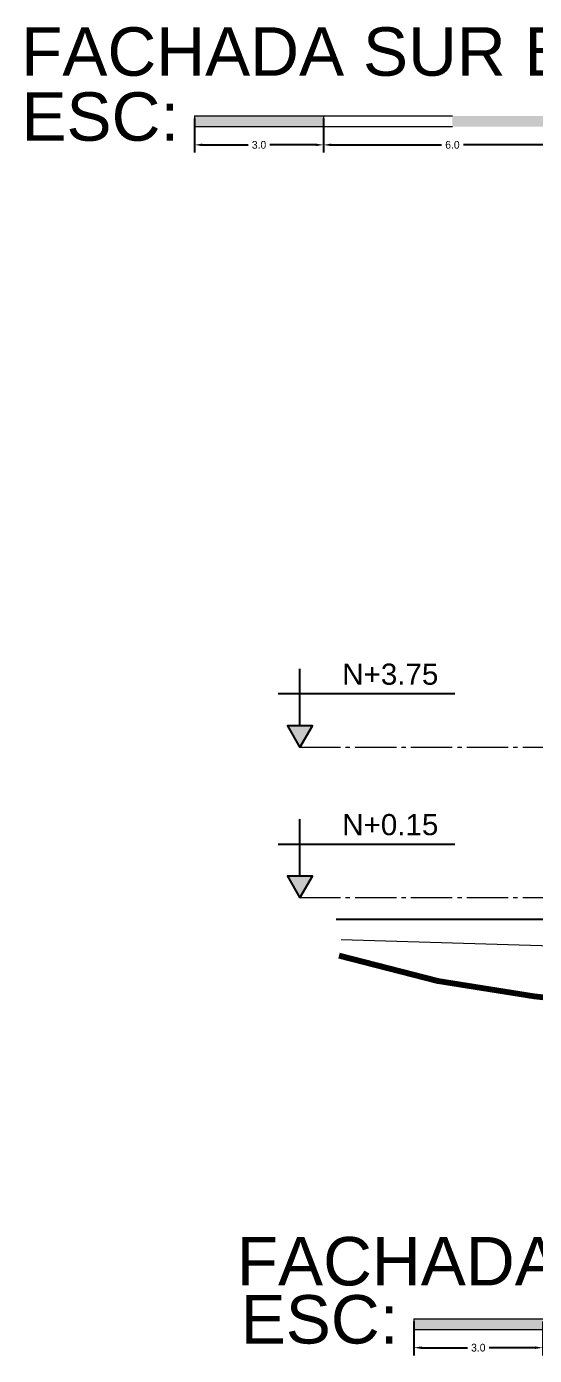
# Model space of a CAD drawing. Header units: metres. Extents: x -57 to 501, y 45 to 307.
# Drawn here: x -52.12 to -40.31, y 67.84 to 98.75 of the extents above; entities that cross this region are included whole.
import ezdxf

# ---------------------------------------------------------------- set-up
doc = ezdxf.new("R2010")
doc.units = ezdxf.units.M
doc.linetypes.add('ACAD_ISO04W100', pattern=[30, 24, -3, 0, -3])
doc.layers.add('Acotación', color=250, linetype='Continuous', lineweight=9)
doc.layers.add('Lámina', color=7, linetype='Continuous', lineweight=30)
doc.layers.add('atras', color=7, linetype='Continuous')
doc.styles.add('Anotativo', font='arial.ttf')
doc.dimstyles.get("Standard").update_dxf_attribs({"dimtxt": 0.18, "dimasz": 0.18, "dimexe": 0.18, "dimexo": 0.0625, "dimgap": 0.09, "dimtad": 0, "dimtih": 1, "dimtoh": 1, "dimdec": 1, "dimzin": 0, "dimdsep": 46, "dimtxsty": 'Standard', "dimcen": 0.09, "dimadec": 0, "dimazin": 0, "dimtfac": 1, "dimtdec": 1, "dimtofl": 0, "dimtmove": 0, "dimatfit": 3, "dimfxl": 1, "dimtolj": 1, "dimtzin": 0, "dimarcsym": 0})

# ---------------------------------------------------------------- blocks, each defined once
blk = doc.blocks.new('*D84')
at = {"layer": 'Acotación', "color": 0, "lineweight": -2, "transparency": 16777216}
for p, q in [((-48.213, 96.608), (-48.213, 95.817)), ((-45.213, 96.608), (-45.213, 95.817)), ((-48.033, 95.997), (-46.968, 95.997)), ((-45.393, 95.997), (-46.458, 95.997))]:
    blk.add_line(p, q, dxfattribs=at)
at = {"layer": 'Acotación', "color": 0, "transparency": 16777216}
for points in [[(-48.033, 96.027), (-48.033, 95.967), (-48.213, 95.997)], [(-45.393, 96.027), (-45.393, 95.967), (-45.213, 95.997)]]:
    blk.add_solid(points, dxfattribs=at)
at = {"layer": 'Defpoints', "color": 0, "transparency": 16777216}
for p in [(-48.213, 96.671), (-45.213, 96.671), (-45.213, 95.997)]:
    blk.add_point(p, dxfattribs=at)
at = {"layer": 'Acotación', "color": 0, "transparency": 16777216, "insert": (-46.713, 95.997), "char_height": 0.18, "attachment_point": 5}
blk.add_mtext('\\A1;3.0', dxfattribs=at)
blk = doc.blocks.new('*D85')
at = {"layer": 'Acotación', "color": 0, "lineweight": -2, "transparency": 16777216}
for p, q in [((-45.213, 96.358), (-45.213, 95.817)), ((-39.213, 96.358), (-39.213, 95.817)), ((-45.033, 95.997), (-42.468, 95.997)), ((-39.393, 95.997), (-41.958, 95.997))]:
    blk.add_line(p, q, dxfattribs=at)
at = {"layer": 'Acotación', "color": 0, "transparency": 16777216}
for points in [[(-45.033, 96.027), (-45.033, 95.967), (-45.213, 95.997)], [(-39.393, 96.027), (-39.393, 95.967), (-39.213, 95.997)]]:
    blk.add_solid(points, dxfattribs=at)
at = {"layer": 'Defpoints', "color": 0, "transparency": 16777216}
for p in [(-45.213, 96.421), (-39.213, 96.421), (-39.213, 95.997)]:
    blk.add_point(p, dxfattribs=at)
at = {"layer": 'Acotación', "color": 0, "transparency": 16777216, "insert": (-42.213, 95.997), "char_height": 0.18, "attachment_point": 5}
blk.add_mtext('\\A1;6.0', dxfattribs=at)
blk = doc.blocks.new('*D86')
at = {"layer": 'Acotación', "color": 0, "lineweight": -2, "transparency": 16777216}
for p, q in [((-43.111, 68.628), (-43.111, 67.836)), ((-40.111, 68.628), (-40.111, 67.836)), ((-42.931, 68.016), (-41.866, 68.016)), ((-40.291, 68.016), (-41.356, 68.016))]:
    blk.add_line(p, q, dxfattribs=at)
at = {"layer": 'Acotación', "color": 0, "transparency": 16777216}
for points in [[(-42.931, 68.046), (-42.931, 67.986), (-43.111, 68.016)], [(-40.291, 68.046), (-40.291, 67.986), (-40.111, 68.016)]]:
    blk.add_solid(points, dxfattribs=at)
at = {"layer": 'Defpoints', "color": 0, "transparency": 16777216}
for p in [(-43.111, 68.69), (-40.111, 68.69), (-40.111, 68.016)]:
    blk.add_point(p, dxfattribs=at)
at = {"layer": 'Acotación', "color": 0, "transparency": 16777216, "insert": (-41.611, 68.016), "char_height": 0.18, "attachment_point": 5}
blk.add_mtext('\\A1;3.0', dxfattribs=at)

msp = doc.modelspace()

# ---------------------------------------------------------------- hatches: boundary and pattern name
at = {"layer": 'Acotación'}
h = msp.add_hatch(color=256, dxfattribs=at)
h.dxf.hatch_style = 1
h.paths.add_polyline_path([(-45.213, 96.671), (-48.213, 96.671), (-48.213, 96.421), (-45.213, 96.421)])
h.paths.add_polyline_path([(-39.213, 96.671), (-42.213, 96.671), (-42.213, 96.421), (-39.213, 96.421)])
h = msp.add_hatch(color=256, dxfattribs=at)
h.dxf.hatch_style = 1
h.paths.add_polyline_path([(-40.111, 68.69), (-43.111, 68.69), (-43.111, 68.44), (-40.111, 68.44)])
h.paths.add_polyline_path([(-34.111, 68.69), (-37.111, 68.69), (-37.111, 68.44), (-34.111, 68.44)])
at = {"layer": 'atras', "true_color": 0x939598}
h = msp.add_hatch(color=252, dxfattribs=at)
h.dxf.hatch_style = 1
h.paths.add_polyline_path([(-45.467, 82.486), (-46.052, 82.486), (-45.76, 81.979)])
h = msp.add_hatch(color=252, dxfattribs=at)
h.dxf.hatch_style = 1
h.paths.add_polyline_path([(-45.467, 78.986), (-46.052, 78.986), (-45.76, 78.479)])

# ---------------------------------------------------------------- linework, layer by layer
at = {"color": 251, "true_color": 0x636466}
msp.add_line((-38.704, 77.974), (-44.918, 77.974), dxfattribs=at)
at = {"color": 9, "lineweight": 5, "true_color": 0xc7c8ca}
msp.add_line((-44.802, 77.51), (-38.518, 77.32), dxfattribs=at)
at = {"layer": 'Acotación'}
for p, q in [((-48.213, 96.671), (-45.213, 96.671)), ((-48.213, 96.671), (-48.213, 96.421)), ((-45.213, 96.671), (-42.213, 96.671)), ((-45.213, 96.671), (-45.213, 96.421)), ((-48.213, 96.421), (-45.213, 96.421)), ((-45.213, 96.421), (-42.213, 96.421)), ((-43.111, 68.69), (-40.111, 68.69)), ((-43.111, 68.69), (-43.111, 68.44)), ((-43.111, 68.44), (-40.111, 68.44))]:
    msp.add_line(p, q, dxfattribs=at)
at = {"layer": 'Acotación', "color": 252, "linetype": 'ACAD_ISO04W100', "ltscale": 0.04, "true_color": 0x939598}
for p, q in [((-38.318, 81.979), (-45.76, 81.979)), ((-38.318, 78.479), (-45.76, 78.479))]:
    msp.add_line(p, q, dxfattribs=at)
at = {"layer": 'atras', "color": 252, "true_color": 0x939598}
for p, q in [((-45.76, 82.486), (-45.76, 83.811)), ((-46.269, 83.233), (-42.156, 83.233)), ((-45.76, 78.986), (-45.76, 80.311)), ((-46.269, 79.733), (-42.156, 79.733))]:
    msp.add_line(p, q, dxfattribs=at)
at = {"layer": 'atras', "lineweight": 80}
msp.add_line((-38.418, 75.975), (-40.315, 76.183), dxfattribs=at)
at = {"layer": 'atras', "color": 252, "true_color": 0x939598}
for points in [[(-45.76, 81.979), (-45.467, 82.486), (-46.052, 82.486)], [(-45.76, 78.479), (-45.467, 78.986), (-46.052, 78.986)]]:
    msp.add_lwpolyline(points, close=True, dxfattribs=at)
at = {"layer": 'atras', "lineweight": 80}
msp.add_lwpolyline([(-40.315, 76.183), (-42.554, 76.539), (-44.851, 77.134)], dxfattribs=at)

# ---------------------------------------------------------------- texts
at = {"layer": 'atras', "color": 252, "true_color": 0x939598, "style": 'Anotativo'}
for s, p in [('N+3.75', (-44.777, 83.438)), ('N+0.15', (-44.777, 79.938))]:
    msp.add_text(s, height=0.4923, dxfattribs=at).set_placement(p)
at = {"layer": 'Lámina', "color": 7, "linetype": 'Continuous', "style": 'Anotativo'}
for s, height, p in [('FACHADA SUR BLOQUE DEPORTIVO A', 1.12652, (-52.251, 97.605)), ('ESC:', 1.1265, (-52.243, 96.093)), ('FACHADA SUR BLOQUE DEPORTIVO B', 1.12652, (-47.233, 69.465)), ('ESC:', 1.1265, (-47.141, 68.113))]:
    msp.add_text(s, height=height, dxfattribs=at).set_placement(p)

# ---------------------------------------------------------------- dimensions: what is measured, and where the dimension line sits
at = {"layer": 'Acotación'}
for base, p1, p2, picture, middle in [((-45.213, 95.997), (-48.213, 96.671), (-45.213, 96.671), '*D84', (-46.713, 95.997)), ((-39.213, 95.997), (-45.213, 96.421), (-39.213, 96.421), '*D85', (-42.213, 95.997)), ((-40.111, 68.016), (-43.111, 68.69), (-40.111, 68.69), '*D86', (-41.611, 68.016))]:
    dim = msp.add_linear_dim(base=base, p1=p1, p2=p2, dimstyle='Standard', dxfattribs=at)
    dim.commit()
    dim.dimension.update_dxf_attribs({"geometry": picture, "text_midpoint": middle})

doc.saveas('drawing.dxf')
